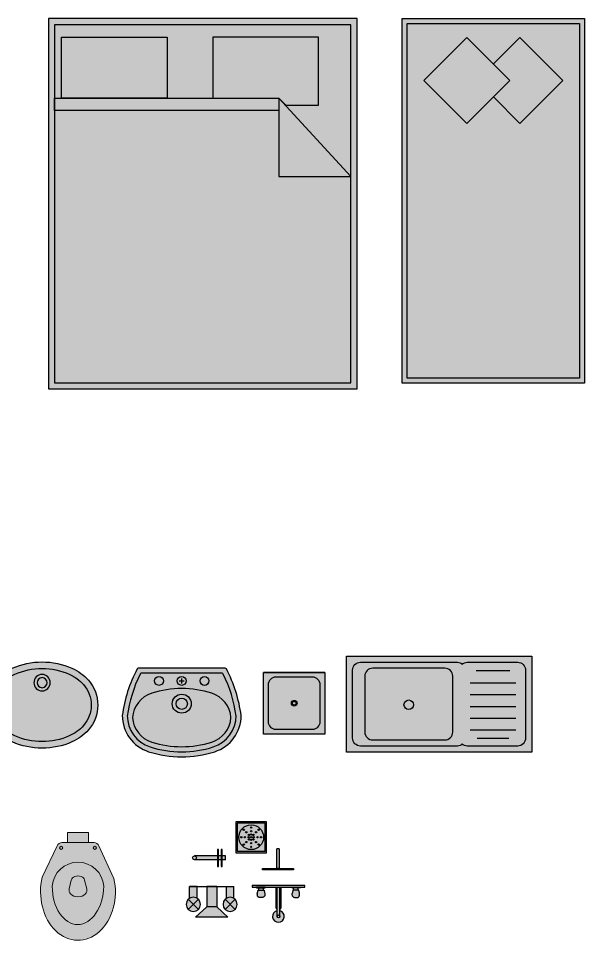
# Model space of a CAD drawing. Header units: millimetres. Extents: x -4992 to 6928, y 3109 to 11175.
# Drawn here: x 4133 to 6928, y 3204 to 7771 of the extents above; entities that cross this region are included whole.
import ezdxf

# ---------------------------------------------------------------- set-up
doc = ezdxf.new("R2010")
doc.units = ezdxf.units.MM
for name, color, linetype in [('Hth_Elv_Fix', 201, 'Continuous'), ('Hth_Elv_Furniture', 201, 'Continuous'), ('Int_Furniture', 205, 'Continuous'), ('Plu_Fix', 205, 'Continuous')]:
    doc.layers.add(name, color=color, linetype=linetype)

# ---------------------------------------------------------------- blocks, each defined once
blk = doc.blocks.new('Kitchen_Sink')
at = {"layer": 'Hth_Elv_Fix'}
h = blk.add_hatch(color=256, dxfattribs=at)
h.dxf.hatch_style = 1
h.paths.add_polyline_path([(25464.54613624588, 26.2010368606802), (25448.63459002182, 26.2010368606802), (25448.63459002182, 42.2010368606802), (25464.54613624588, 42.2010368606802)])
at = {"layer": 'Plu_Fix'}
for points in [[(25464.54613624588, 42.2010368606802), (25448.63459002182, 42.2010368606802)], [(25448.63459002182, 42.2010368606802), (25456.05385729444, 42.2010368606802)], [(25464.54613624588, 26.2010368606802), (25448.63459002182, 26.2010368606802), (25448.63459002182, 42.2010368606802), (25448.63459002182, 42.2010368606802), (25464.54613624588, 42.2010368606802), (25464.54613624588, 26.2010368606802), (25448.63459002182, 26.2010368606802)]]:
    blk.add_lwpolyline(points, dxfattribs=at)
blk.add_lwpolyline([(25456.05385729444, 40.95103686068077), (25451.84036313385, 40.95103686068077, 0.4142135623730951), (25449.84036313385, 38.95103686068066), (25449.84036313385, 29.45103686068092, 0.4142135623730951), (25451.84036313385, 27.4510368606808), (25461.34036313385, 27.4510368606808, 0.4142135623730951), (25463.34036313385, 29.45103686068092), (25463.34036313385, 38.95103686068066, 0.4142135623730951), (25461.34036313385, 40.95103686068077), (25456.05385729444, 40.95103686068077)], format="xyb", dxfattribs=at)
for radius in [0.731932159611006, 0.4819321596110058]:
    blk.add_circle((25456.59036313385, 34.2010368606802), radius, dxfattribs=at)
blk = doc.blocks.new('ptrap')
at = {"layer": 'Hth_Elv_Fix'}
h = blk.add_hatch(color=256, dxfattribs=at)
h.dxf.hatch_style = 1
h.paths.add_polyline_path([(-3.046607176660444, -3.064041787787716), (3.065434611136993, -3.062648964445629), (3.064041787794906, 3.049392823351809), (-3.048000000002531, 3.048000000009722)])
at = {"layer": 'Plu_Fix'}
for points in [[(-3.046607176660444, -3.064041787787716), (3.065434611136993, -3.062648964445629), (3.064041787794906, 3.049392823351809), (-3.048000000002531, 3.048000000009722)], [(-2.7660947084496, -2.783401443040134), (2.784794266389412, -2.782136496234813), (2.78352931958409, 2.768752478604199), (-2.767359655254921, 2.767487531798878)]]:
    blk.add_lwpolyline(points, close=True, dxfattribs=at)
for centre, radius in [((2.842170943040401e-14, -2.842170943040401e-14), 2.459781589641579), ((-5.684341886080801e-14, 1.901790167779779), 0.130813908854725), ((-1.969760480598779, -5.684341886080801e-14), 0.130813908854725), ((-1.969760480598779, -5.684341886080801e-14), 0.130813908854725), ((-1.46997219094186, 1.469972191036504), 0.130813908854725), ((-1.250271867320379, 0), 0.130813908854725), ((-1.250271867320379, 0), 0.130813908854725), ((-0.9715008988568741, 0.9715008988932823), 0.130813908854725), ((-0.514428486640071, 0), 0.130813908854725), ((-0.514428486640071, 0), 0.130813908854725), ((-0.4403209608863392, 0.4403209609517944), 0.130813908854725), ((-5.684341886080801e-14, 1.166716813386245), 0.130813908854725), ((0, 0.5133155130024534), 0.130813908854725), ((2.842170943040401e-14, -2.842170943040401e-14), 0.130813908854725), ((0.4403209610027545, 0.4403209609517376), 0.130813908854725), ((0.5144284867564579, -5.684341886080801e-14), 0.130813908854725), ((0.5144284867564579, -5.684341886080801e-14), 0.130813908854725), ((0.9715008989442424, 0.9715008988932823), 0.130813908854725), ((1.250271867407747, -2.842170943040401e-14), 0.130813908854725), ((1.250271867407747, -2.842170943040401e-14), 0.130813908854725), ((1.469972191029285, 1.469972191036504), 0.130813908854725), ((1.969760480715195, -5.684341886080801e-14), 0.130813908854725), ((1.969760480715195, -5.684341886080801e-14), 0.130813908854725), ((-1.469972190941917, -1.469972191036504), 0.130813908854725), ((-0.9715008988568457, -0.9715008988932254), 0.130813908854725), ((-0.4403209608863676, -0.4403209609518512), 0.130813908854725), ((2.842170943040401e-14, -0.5133155130024534), 0.130813908854725), ((8.526512829121202e-14, -1.166716813386302), 0.130813908854725), ((0, -1.901790167779865), 0.130813908854725), ((0.4403209610028114, -0.4403209609517944), 0.130813908854725), ((0.9715008989441571, -0.9715008988933391), 0.130813908854725), ((1.469972191029228, -1.469972191036561), 0.130813908854725)]:
    blk.add_circle(centre, radius, dxfattribs=at)
blk = doc.blocks.new('Double_Bed')
at = {"layer": 'Hth_Elv_Furniture'}
h = blk.add_hatch(color=256, dxfattribs=at)
h.dxf.hatch_style = 1
h.paths.add_polyline_path([(0, 1828.799999999999), (0, 0), (-1524.000000000007, 0), (-1524.000000000007, 1828.799999999999)])
at = {"layer": 'Int_Furniture'}
for points in [[(0, 1828.799999999999), (0, 0), (-1524.000000000007, 0), (-1524.000000000007, 1828.799999999999)], [(-30.4800000000032, 1798.319999999999), (-30.4800000000032, 30.47999999999956), (-1493.520000000004, 30.47999999999956), (-1493.520000000004, 1798.319999999999)], [(-586.3825636284164, 1435.299039692214), (-63.90078664752218, 1435.299039692214), (-63.89617778729007, 1735.906752645667), (-586.3779547681843, 1735.906752645667)], [(-1137.920255167905, 1048.984957782417), (-1493.520000000004, 1048.984957782417), (-1137.95518234773, 1435.216443660989)]]:
    blk.add_lwpolyline(points, close=True, dxfattribs=at)
for points in [[(-1137.955171376663, 1435.216443661015), (-1172.603065293966, 1400.674547914798), (-1333.103822212724, 1400.674547914798), (-1333.103822212724, 1735.906752645667), (-811.4855901782503, 1735.906752645667), (-811.467876835748, 1435.217514891741), (-1137.955171376663, 1435.216443661015)], [(-1137.955177900774, 1435.227928358073), (-1137.949676341617, 1374.269306770051), (-30.47724259107054, 1374.382319127908), (-30.48275740892859, 1435.342318878455), (-1137.955177900774, 1435.227928358073)]]:
    blk.add_lwpolyline(points, dxfattribs=at)
blk = doc.blocks.new('Single_bed')
at = {"layer": 'Hth_Elv_Furniture'}
h = blk.add_hatch(color=256, dxfattribs=at)
h.dxf.hatch_style = 1
h.paths.add_polyline_path([(-450, 0), (449.9999999999991, 0), (449.9999999999991, -1800), (-450, -1800)])
at = {"layer": 'Int_Furniture'}
for points in [[(-450, 0), (449.9999999999991, 0), (449.9999999999991, -1800), (-450, -1800)], [(-425, -25), (424.9999999999991, -25), (424.9999999999991, -1775), (-425, -1775)], [(-130.7234444529931, -93.37316477886634), (-342.8554788084475, -305.5051991343207), (-130.7234444529931, -517.6372334905027), (81.40858990318884, -305.5051991343207)]]:
    blk.add_lwpolyline(points, close=True, dxfattribs=at)
blk.add_lwpolyline([(-1.200533006340265e-10, -386.9137890376442), (130.7234444522874, -517.6372334905027), (342.8554788084539, -305.505199134328), (130.7234444522874, -93.37316477886634), (-1.200533006340265e-10, -224.0966092312738)], dxfattribs=at)
blk = doc.blocks.new('ewc')
at = {"layer": 'Hth_Elv_Fix'}
h = blk.add_hatch(color=256, dxfattribs=at)
h.dxf.hatch_style = 1
edge = h.paths.add_edge_path()
edge.add_ellipse((-9573.42779656389, 33046.67103006072), major_axis=(-239.4746052696428, 8.799999999999999e-14), ratio=0.7719543355752437, start_angle=-107.697769802346, end_angle=106.1252692419675)
edge.add_line((-9506.916512395612, 32869.0806984253), (-9346.123348075955, 32943.83004911173))
edge.add_arc((-9356.256184736541, 32967.40110665481), 25.65675607884381, -66.73787144644386, -2.022832777410797e-12)
edge.add_line((-9330.599428657697, 32967.40110665481), (-9330.599428657632, 32995.49405810496))
edge.add_line((-9330.599428657632, 32995.49405810496), (-9280.599428657632, 32995.49405810496))
edge.add_line((-9280.599428657632, 32995.49405810496), (-9280.599428657632, 33098.12108242032))
edge.add_line((-9280.599428657632, 33098.12108242032), (-9330.599428657686, 33098.12108242032))
edge.add_line((-9330.599428657686, 33098.12108242032), (-9330.599428657699, 33126.21403387051))
edge.add_arc((-9356.256184736541, 33126.21403387051), 25.65675607884367, 1.272221872585407e-14, 66.52028352479572)
edge.add_line((-9346.033907306102, 33149.7464408155), (-9500.628479484165, 33222.7855150926))
at = {"layer": 'Plu_Fix', "lineweight": 18}
for p, q in [((-9346.03390731936, 33149.74644082176), (-9500.628479484163, 33222.78551509258)), ((-9330.599428657632, 32967.40110665481), (-9330.599428657632, 33126.21403387051)), ((-9516.074588863628, 33079.56795198622), (-9558.800401460088, 33090.03176643069)), ((-9330.599428657632, 33098.12108242032), (-9280.599428657632, 33098.12108242032)), ((-9280.599428657632, 32995.49405810496), (-9280.599428657632, 33098.12108242032)), ((-9516.074588863628, 33013.774108135), (-9558.800401460088, 33003.31029369051)), ((-9330.599428657632, 32995.49405810496), (-9280.599428657632, 32995.49405810496)), ((-9346.123348088207, 32943.83004910604), (-9506.91651239562, 32869.0806984253))]:
    blk.add_line(p, q, dxfattribs=at)
for centre in [(-9356.256184736541, 33130.00498070969), (-9356.256184736541, 32963.33707941152)]:
    blk.add_circle(centre, 7.697026823653167, dxfattribs=at)
for centre, radius, start, end in [((-9554.588969345292, 33046.67430080098), 127.4275444230004, 274.0223402083267, 85.97765979167332), ((-9356.256184736541, 33126.21403387051), 25.65675607884389, 0, 66.52028356108485), ((-9546.775480069351, 33046.67103006065), 51.5155334550526, 134.5105549996723, 225.4894450003278), ((-9564.90353409422, 33065.11147541009), 25.65675607884389, 76.23877192057367, 134.5105549996723), ((-9522.17772149625, 33054.64766096562), 25.65675607884389, 17.96698884119628, 76.23877192057367), ((-9546.775480069351, 33046.67103006065), 51.5155334550526, 342.0330111588038, 17.96698884119628), ((-9522.17772149625, 33038.69439915559), 25.65675607884389, 283.7612280794263, 342.0330111588038), ((-9564.90353409422, 33028.23058471113), 25.65675607884389, 225.4894450003278, 283.7612280794263), ((-9356.256184736541, 32967.40110665481), 25.65675607884389, 293.2621285195868, 0)]:
    blk.add_arc(centre, radius, start, end, dxfattribs=at)
for centre, major_axis, ratio, start_param, end_param in [((-9573.42779656389, 33046.67103006072), (-239.4746052696428, 8.799999999999999e-14), 0.7719543355752437, 4.403504627073725, 8.135420675017384), ((-9545.267885103167, 33046.67103006072), (-189.7485050556829, 2.94197152351204), 0.6697824712848934, 4.724789680200832, 7.862349583987387)]:
    blk.add_ellipse(centre, major_axis=major_axis, ratio=ratio, start_param=start_param, end_param=end_param, dxfattribs=at)
blk = doc.blocks.new('Sink_Kitchen')
at = {"layer": 'Hth_Elv_Fix'}
h = blk.add_hatch(color=256, dxfattribs=at)
h.dxf.hatch_style = 1
h.paths.add_polyline_path([(11592.63658934183, 8277.535461144022), (10678.23658934184, 8277.535461144014), (10678.23658934184, 8751.025455931127), (11592.63658934183, 8751.025455931132)])
at = {"layer": 'Plu_Fix'}
for p, q in [((11318.41285255788, 8679.897743560852), (11485.0100250484, 8679.897743560852)), ((11289.28698460524, 8619.43550542054), (11514.13589300388, 8619.43550542054)), ((11289.28698460524, 8561.328938896086), (11514.13589300388, 8561.328938896086)), ((11289.28698460524, 8503.222372371632), (11514.13589300388, 8503.222372371632)), ((11289.28698460524, 8445.115805847177), (11514.13589300388, 8445.115805847177)), ((11289.28698460524, 8387.009239322722), (11514.13589300388, 8387.009239322722)), ((11322.80805733437, 8346.177597981214), (11480.6148202737, 8346.177597981214))]:
    blk.add_line(p, q, dxfattribs=at)
blk.add_lwpolyline([(11592.63658934183, 8277.535461144022), (10678.23658934184, 8277.535461144014), (10678.23658934184, 8751.025455931127), (11592.63658934183, 8751.025455931132)], close=True, dxfattribs=at)
for points in [[(11523.53688861005, 8307.3739682782), (11273.65751881043, 8307.373968278196, -0.2299289006590229), (11250.21014529215, 8318.7582839348, -0.2299289006590228), (11226.76277177388, 8307.3739682782), (10747.33629007362, 8307.373968278196, -0.414213562373095), (10708.07509647601, 8346.6351618758), (10708.07509647602, 8681.925755199341, -0.414213562373095), (10747.33629007362, 8721.186948796945), (11226.76277177388, 8721.186948796952, -0.2299289006590229), (11250.21014529215, 8709.802633140356, -0.2299289006590229), (11273.65751881043, 8721.186948796956), (11523.53688861005, 8721.186948796952)], [(11523.53688861005, 8721.186948796952, -0.414213562373095), (11562.79808220765, 8681.925755199349), (11562.79808220765, 8346.635161875805, -0.414213562373095), (11523.53688861005, 8307.3739682782)]]:
    blk.add_lwpolyline(points, format="xyb", dxfattribs=at)
at = {"layer": 'Plu_Fix', "elevation": -117.7835807928138}
blk.add_lwpolyline([(11163.76668349887, 8337.212475412376, 0.414213562373095), (11203.02787709647, 8376.473669009982), (11203.02787709648, 8652.087248065174, 0.414213562373095), (11163.76668349888, 8691.34844166278), (10807.79852821393, 8691.348441662765, 0.414213562373095), (10768.53733461633, 8652.087248065161), (10768.53733461631, 8376.473669009978, 0.414213562373095), (10807.79852821392, 8337.212475412372)], format="xyb", close=True, dxfattribs=at)
at = {"layer": 'Plu_Fix'}
blk.add_circle((10985.78260585639, 8511.008692404434, -117.7835807928138), 23.55671615856276, dxfattribs=at)
blk = doc.blocks.new('Bib cock')
at = {"layer": 'Hth_Elv_Fix'}
h = blk.add_hatch(color=256, dxfattribs=at)
h.dxf.hatch_style = 1
edge = h.paths.add_edge_path()
edge.add_line((70864.04647369804, 63327.88524747349), (70863.26252349214, 63327.88524747349))
edge.add_line((70863.26252349214, 63327.88524747349), (70863.26252349214, 63326.16209082014))
edge.add_line((70863.26252349214, 63326.16209082014), (70862.99195113155, 63326.16209082014))
edge.add_line((70862.99195113155, 63326.16209082014), (70862.99195113155, 63327.88524747348))
edge.add_line((70862.99195113155, 63327.88524747348), (70862.29621505486, 63327.88524747348))
edge.add_line((70862.29621505487, 63327.88524747348), (70862.29621505487, 63326.16209082014))
edge.add_line((70862.29621505486, 63326.16209082014), (70862.02564269427, 63326.16209082014))
edge.add_line((70862.02564269427, 63326.16209082014), (70862.02564269427, 63327.88524747348))
edge.add_line((70862.02564269427, 63327.88524747348), (70856.18177225096, 63327.88524747515))
edge.add_arc((70856.18177225097, 63328.38337515004), 0.4981276748749326, 179.9999470161712, 270.0000000001668, ccw=False)
edge.add_arc((70856.18177225097, 63328.38337515004), 0.4981276748749074, 90.00000000025318, 179.9999470161739, ccw=False)
edge.add_line((70856.18177225094, 63328.88150282656), (70862.02564269427, 63328.88150282659))
edge.add_line((70862.02564269427, 63328.88150282659), (70862.02564269427, 63330.52419931148))
edge.add_line((70862.02564269427, 63330.52419931148), (70862.29621505487, 63330.52419931148))
edge.add_line((70862.29621505487, 63330.52419931148), (70862.29621505487, 63328.88150282659))
edge.add_line((70862.29621505487, 63328.88150282659), (70862.99195113157, 63328.88150282659))
edge.add_line((70862.99195113155, 63328.8815028266), (70862.99195113155, 63330.52419931148))
edge.add_line((70862.99195113155, 63330.52419931148), (70863.26252349214, 63330.52419931148))
edge.add_line((70863.26252349214, 63330.52419931148), (70863.26252349214, 63328.8815028266))
edge.add_line((70863.26252349214, 63328.8815028266), (70864.04647369804, 63328.8815028266))
edge.add_line((70864.04647369804, 63328.8815028266), (70864.04647369804, 63327.88524747349))
at = {"layer": 'Plu_Fix'}
for p, q in [((70864.04647369804, 63328.8815028266), (70856.18177225094, 63328.88150282656)), ((70862.29621505487, 63330.52419931148), (70862.02564269427, 63330.52419931148)), ((70862.02564269427, 63330.52419931148), (70862.02564269427, 63326.16209082014)), ((70862.29621505486, 63326.16209082014), (70862.29621505487, 63330.52419931148)), ((70863.26252349214, 63330.52419931148), (70862.99195113155, 63330.52419931148)), ((70862.99195113155, 63330.52419931148), (70862.99195113155, 63326.16209082014)), ((70863.26252349214, 63326.16209082014), (70863.26252349214, 63330.52419931148)), ((70864.04647369804, 63327.88524747349), (70864.04647369804, 63328.8815028266)), ((70864.04647369804, 63327.88524747349), (70856.18177225096, 63327.88524747347)), ((70862.02564269427, 63326.16209082014), (70862.29621505486, 63326.16209082014)), ((70862.99195113155, 63326.16209082014), (70863.26252349214, 63326.16209082014))]:
    blk.add_line(p, q, dxfattribs=at)
blk.add_circle((70856.18177225097, 63328.38337515004), 0.4981276748749279, dxfattribs=at)
blk = doc.blocks.new('Wall_mixture')
at = {"layer": 'Hth_Elv_Fix'}
h = blk.add_hatch(color=256, dxfattribs=at)
h.dxf.hatch_style = 1
edge = h.paths.add_edge_path()
edge.add_arc((-3.414084761641902, 3.500000003875158), 1.349999999999951, 32.259300183538016, 89.99999996747738, ccw=False)
edge.add_line((-2.27246914855067, 4.220564915556423), (4.791491203803844e-09, 4.22056491297554))
edge.add_line((4.79150230603409e-09, 4.220564912975533), (3.155429441895745e-09, 2.77943508702082))
edge.add_line((3.155435024382314e-09, 2.779435087020829), (-2.272469150187374, 2.779435089600696))
edge.add_arc((-3.414084761641902, 3.50000000387513), 1.349999999999983, -90.0000000325241, -32.259300313683525, ccw=False)
edge.add_arc((-3.414084761641902, 3.50000000387513), 1.349999999999986, -270.0000000325233, -90.0000000325233, ccw=False)
h = blk.add_hatch(color=256, dxfattribs=at)
h.dxf.hatch_style = 1
h.paths.add_polyline_path([(-5.870514441946369, 3.074824950495156), (-5.870514441946426, -3.074824943355367), (-3.910665766586078, -0.9607532137331702), (2.000944098767832e-05, -0.9607532137331987), (2.000944095925661e-05, 0.9607532208731016), (-3.910665766586135, 0.9607532208731016)])
h = blk.add_hatch(color=256, dxfattribs=at)
h.dxf.hatch_style = 1
edge = h.paths.add_edge_path()
edge.add_arc((-3.414084765615371, -3.500000000001052), 1.349999999999951, 269.999999967476, 327.7406997514155)
edge.add_line((-2.272469153342172, -4.220564912978347), (-1.110223024625157e-14, -4.220564912977346))
edge.add_line((0, -4.220564912977352), (8.337555370095454e-15, -2.779435087022639))
edge.add_line((0, -2.779435087022648), (-2.272469153342809, -2.779435087022633))
edge.add_arc((-3.414084765615371, -3.500000000001023), 1.349999999999983, 392.2593002486369, 449.9999999674775)
edge.add_arc((-3.414084765615371, -3.500000000001023), 1.349999999999986, 449.9999999674767, 629.9999999674767)
at = {"layer": 'Plu_Fix'}
for p, q in [((-2.459490611014189, 2.545405845396999), (-4.368678920217519, 4.454594154601068)), ((-4.368678920217462, 2.545405845396857), (-2.459490611014274, 4.454594154601182)), ((-2.272469153342172, 4.220564912977352), (-8.526512829121202e-14, 4.220564912977352)), ((3.637978807091713e-12, -4.220564912977324), (-8.526512829121202e-14, 4.220564912977352)), ((-3.910665766586135, 0.9607532208731016), (-5.870514441946369, 3.074824950495156)), ((-5.870514441946369, 3.074824950495156), (-5.870514441946426, -3.074824943355367)), ((-2.272469153342172, 2.779435087021767), (-5.684341886080801e-14, 2.779435087022648)), ((2.000944095925661e-05, 0.9607532208731016), (-3.910665766586135, 0.9607532208731016)), ((-3.910665766586135, 0.9607532208731016), (-3.910665766586078, -0.9607532137331702)), ((2.000944095925661e-05, 0.9607532173022264), (2.000944095925661e-05, -0.9607532173040738)), ((-3.910665766586078, -0.9607532137331702), (-5.870514441946426, -3.074824943355367)), ((2.000944098767832e-05, -0.9607532137331987), (-3.910665766586078, -0.9607532137331702)), ((-2.459490611014246, -4.454594154603114), (-4.368678920217548, -2.545405845398932)), ((-4.368678920217462, -4.454594154603114), (-2.459490611014189, -2.545405845398903)), ((-2.272469153342257, -2.77943508702262), (0, -2.779435087022648)), ((0, -2.779435087022648), (0, -4.220564912977352)), ((-2.272469153342172, -4.220564912978347), (0, -4.220564912977352))]:
    blk.add_line(p, q, dxfattribs=at)
for centre in [(-3.414084765615371, 3.499999999998977), (-3.414084765615371, -3.500000000001023)]:
    blk.add_circle(centre, 1.349999999999999, dxfattribs=at)
blk = doc.blocks.new('Tap')
at = {"layer": 'Hth_Elv_Fix'}
h = blk.add_hatch(color=256, dxfattribs=at)
h.dxf.hatch_style = 1
edge = h.paths.add_edge_path()
edge.add_line((-0.2903962011626504, -4.78046690780829), (-0.2903962011626504, -4.989892269662649))
edge.add_arc((6.532451260454764e-05, -6.114844921316887), 1.161846102701024, 104.4775121859303, 435.5224878140697)
edge.add_line((0.2905268501878595, -4.989892269662647), (0.2905268501878595, -4.780733080815077))
edge.add_arc((0.0002141197187484067, -4.455854197541441), 0.435692288512844, 311.7840679361757, 360.0026162056265)
edge.add_line((0.4359064077773951, -4.455834303220655), (0.4357224103675044, -0.3056144078117855))
edge.add_line((0.4357224103674753, -0.3056144078117882), (2.614153731073056, -0.3056144078117882))
edge.add_line((2.614153731073088, -0.3056144078117882), (2.614153731073088, -0.4798913232165155))
edge.add_line((2.614153731073088, -0.4798913232165205), (2.978490046440781, -0.4798913232165205))
edge.add_line((2.978490046440754, -0.4798913232165205), (2.978490046440754, -0.8883078701850027))
edge.add_line((2.978490046440754, -0.8883078701850025), (2.8626841063457, -0.8883078701934504))
edge.add_spline(control_points=[(2.862684106345739, -0.8883078701934437), (2.866552767655548, -0.9278660785221291), (2.868382060206784, -1.00670345953742), (2.799334047249317, -1.170911283138736), (2.759954021736291, -1.401645716742365), (2.672420250477558, -1.622351825438784), (2.67862874350601, -1.829883316561904), (2.691291308778489, -1.980366972101081), (2.771545687278774, -2.144923233004988), (2.902461015406061, -2.252231643182085), (3.075685399203223, -2.359328967950972), (3.279682476797745, -2.370880900230986), (3.473522891962887, -2.367389855444884), (3.63189086699731, -2.370149325784553), (3.755244339771934, -2.385289340762171), (3.840548565168149, -2.34827890777575), (3.912228200115862, -2.34615168809492), (3.970590503513563, -2.298722324618495), (4.027742727575969, -2.254487128732876), (4.088802783209019, -2.18155269603588), (4.117560761987249, -2.102922135075346), (4.143522165090928, -2.01118670713899), (4.172819949997063, -1.92985310295083), (4.179315339249456, -1.828838868238478), (4.193551788318814, -1.727163689530414), (4.193419726600951, -1.625666545117639), (4.180972977449244, -1.526462347687641), (4.161610208705213, -1.44337456550474), (4.138469561173451, -1.360245516058342), (4.107878786387118, -1.27739255494302), (4.098404945557888, -1.196409831833051), (4.070784489655466, -1.118823240285792), (4.058916241845509, -1.036371854569438), (4.022817825267111, -0.9592465722422219), (4.019659192588108, -0.906694238296069), (4.019820765616146, -0.8883078701850025)], knot_values=[0.2397772082306688, 0.2397772082306688, 0.2397772082306688, 0.2397772082306688, 0.3077339236524863, 0.3766626793126322, 0.5403097557766948, 0.712640968840967, 0.775347073990085, 0.8961153368247016, 0.9695154615364197, 1.083532826139127, 1.182321837437948, 1.314742622109352, 1.425068185360893, 1.517560690526213, 1.589112510216498, 1.632540960940139, 1.675238036256988, 1.707498040987081, 1.758304785767023, 1.80072030002092, 1.868927230788995, 1.900099644679299, 1.965305460094159, 2.016407304730253, 2.073448171558109, 2.142104877158113, 2.190264530857338, 2.245312308584197, 2.288767104830502, 2.3388289042772, 2.396800569655678, 2.427969192761973, 2.480103436601337, 2.539587898302388, 2.571130578737679, 2.571130578737679, 2.571130578737679, 2.571130578737679], degree=3, periodic=0)
edge.add_line((4.019820765616089, -0.8883078701850025), (3.904014825521072, -0.8883078701850025))
edge.add_line((3.904014825521074, -0.8883078701850025), (3.904014825521074, -0.4798913232165202))
edge.add_line((3.904014825521074, -0.4798913232165205), (4.356922885124613, -0.4798913232165205))
edge.add_line((4.356922885124618, -0.4798913232165205), (4.356922885124618, -0.3056144078117932))
edge.add_line((4.356922885124618, -0.3056144078117882), (5.228307462154604, -0.3056144078117882))
edge.add_line((5.228307462154589, -0.3056144078117882), (5.228307462154589, 1.337818744673314e-14))
edge.add_line((5.228307462154589, 0), (-5.228307462154596, 0))
edge.add_line((-5.228307462154589, 0), (-5.228307462154589, -0.3056144078118015))
edge.add_line((-5.228307462154589, -0.3056144078117882), (-4.356922885128836, -0.3056144078117882))
edge.add_line((-4.356922885128824, -0.3056144078117882), (-4.356922885128824, -0.4798913232165155))
edge.add_line((-4.356922885128824, -0.4798913232165205), (-3.904014825529519, -0.4798913232165205))
edge.add_line((-3.904014825529515, -0.4798913232165205), (-3.904014825529515, -0.8883078701850027))
edge.add_line((-3.904014825529515, -0.8883078701850025), (-4.019820765620335, -0.8883078701850025))
edge.add_spline(control_points=[(-4.019820765620352, -0.8883078701850025), (-4.019659192596549, -0.906694238296069), (-4.022817825271289, -0.9592465722422219), (-4.058916241849744, -1.036371854569438), (-4.070784489659644, -1.118823240285792), (-4.098404945562095, -1.196409831833051), (-4.10787878639556, -1.27739255494302), (-4.138469561177629, -1.360245516058342), (-4.161610208709391, -1.44337456550474), (-4.180972977453479, -1.526462347687641), (-4.193419726605129, -1.625666545117639), (-4.19355178832302, -1.727163689530414), (-4.179315339249456, -1.828838868238478), (-4.172819950001269, -1.92985310295083), (-4.143522165095163, -2.01118670713899), (-4.117560761991484, -2.102922135075346), (-4.08880278321746, -2.18155269603588), (-4.027742727580176, -2.254487128732876), (-3.970590503517741, -2.298722324618495), (-3.912228200115806, -2.34615168809492), (-3.84054856516812, -2.34827890777575), (-3.755244339780404, -2.385289340762171), (-3.631890867001488, -2.370149325784553), (-3.473522891962887, -2.367389855444884), (-3.27968247680198, -2.370880900230986), (-3.07568539920743, -2.359328967950972), (-2.902461015410267, -2.252231643182085), (-2.77154568728298, -2.144923233004988), (-2.691291308782667, -1.980366972101081), (-2.678628743510245, -1.829883316561904), (-2.67242025048597, -1.622351825438784), (-2.759954021740441, -1.401645716742365), (-2.799334047253524, -1.170911283138736), (-2.868382060211019, -1.00670345953742), (-2.866552767659755, -0.9278660785221291), (-2.862684106349889, -0.8883078701934437)], knot_values=[0.2397772082306688, 0.2397772082306688, 0.2397772082306688, 0.2397772082306688, 0.27131988866596, 0.3308043503670111, 0.382938594206375, 0.4141072173126696, 0.4720788826911479, 0.522140682137846, 0.565595478384151, 0.62064325611101, 0.668802909810235, 0.7374596154102391, 0.794500482238095, 0.8456023268741888, 0.910808142289049, 0.9419805561793531, 1.010187486947428, 1.052603001201325, 1.103409745981267, 1.13566975071136, 1.178366826028209, 1.22179527675185, 1.293347096442135, 1.385839601607455, 1.496165164858996, 1.6285859495304, 1.727374960829221, 1.841392325431928, 1.914792450143647, 2.035560712978263, 2.098266818127381, 2.270598031191653, 2.434245107655716, 2.503173863315862, 2.571130578737679, 2.571130578737679, 2.571130578737679, 2.571130578737679], degree=3, periodic=0)
edge.add_line((-2.862684106349462, -0.8883078701850025), (-2.978490046444954, -0.8883078701850025))
edge.add_line((-2.978490046444932, -0.8883078701850025), (-2.978490046444932, -0.4798913232165202))
edge.add_line((-2.978490046444932, -0.4798913232165205), (-2.614153731077276, -0.4798913232165205))
edge.add_line((-2.614153731077295, -0.4798913232165205), (-2.614153731077295, -0.3056144078117932))
edge.add_line((-2.614153731077295, -0.3056144078117882), (-0.4356656359749356, -0.3056144078117882))
edge.add_line((-0.4356656359749422, -0.3056144078117882), (-0.4354760684380937, -4.457207051367554))
edge.add_arc((0.0002141197187484067, -4.455854197541413), 0.4356922885128922, 180.1779075304671, 228.1634273859456)
at = {"layer": 'Plu_Fix'}
for p, q in [((-2.614153731077295, -0.3056144078117882), (-4.356922885128824, -0.3056144078117882)), ((-4.356922885128824, -0.3056144078117882), (-4.356922885128824, -0.4798913232165205)), ((-4.356922885128824, -0.4798913232165205), (-2.614153731077295, -0.4798913232165205)), ((-4.019820765620352, -0.8883078701850025), (-2.862684106354124, -0.8883078701850025)), ((-3.904014825529515, -0.8883078701850025), (-3.904014825529515, -0.4798913232165205)), ((-2.978490046444932, -0.8883078701850025), (-2.978490046444932, -0.4798913232165205)), ((-2.614153731077295, -0.4798913232165205), (-2.614153731077295, -0.3056144078117882)), ((-0.4354761296812057, -4.455865806058654), (-0.4356656347158605, -0.3056419819946825)), ((-0.2903962011626504, -6.114844921316887), (-0.2903962011626504, -0.3056144078117882)), ((0.2905268501878595, -6.114844921316887), (0.2905268501878595, -0.3056144078117882)), ((0.4357224103674753, -0.3056144078117882), (0.4359119154063364, -4.455838231877891)), ((2.614153731073088, -0.4798913232165205), (2.614153731073088, -0.3056144078117882)), ((2.614153731073088, -0.3056144078117882), (4.356922885124618, -0.3056144078117882)), ((4.356922885124618, -0.4798913232165205), (2.614153731073088, -0.4798913232165205)), ((4.019820765616146, -0.8883078701850025), (2.862684106345739, -0.8883078701850025)), ((2.978490046440754, -0.8883078701850025), (2.978490046440754, -0.4798913232165205)), ((3.904014825521074, -0.8883078701850025), (3.904014825521074, -0.4798913232165205)), ((4.356922885124618, -0.3056144078117882), (4.356922885124618, -0.4798913232165205))]:
    blk.add_line(p, q, dxfattribs=at)
blk.add_lwpolyline([(-0.435665635975397, -0.3056144078117882), (5.228307462154589, -0.3056144078117882), (5.228307462154589, 0), (-5.228307462154589, 0), (-5.228307462154589, -0.3056144078117882), (-0.4356656355273572, -0.3056144078117882)], dxfattribs=at)
blk.add_circle((6.532451260454764e-05, -6.114844921316887), 0.290461525675255, dxfattribs=at)
for centre, radius, start, end in [((6.532451260454764e-05, -6.114844921316887), 1.161846102701018, 104.4775121859405, 75.52248781405949), ((0.0002141197187484067, -4.455854197541413), 0.4356922885128828, 180.00168139484, 228.1634273853653), ((0.0002141197187484067, -4.455854197541413), 0.4356922885128828, 311.7840679356703, 0.001681394758877216)]:
    blk.add_arc(centre, radius, start, end, dxfattribs=at)
for points in [[(-2.862684106349889, -0.8883078701934437), (-2.866552767659755, -0.9278660785221291), (-2.868382060211019, -1.00670345953742), (-2.799334047253524, -1.170911283138736), (-2.759954021740441, -1.401645716742365), (-2.67242025048597, -1.622351825438784), (-2.678628743510245, -1.829883316561904), (-2.691291308782667, -1.980366972101081), (-2.77154568728298, -2.144923233004988), (-2.902461015410267, -2.252231643182085), (-3.07568539920743, -2.359328967950972), (-3.27968247680198, -2.370880900230986), (-3.473522891962887, -2.367389855444884), (-3.631890867001488, -2.370149325784553), (-3.755244339780404, -2.385289340762171), (-3.84054856516812, -2.34827890777575), (-3.912228200115806, -2.34615168809492), (-3.970590503517741, -2.298722324618495), (-4.027742727580176, -2.254487128732876), (-4.08880278321746, -2.18155269603588), (-4.117560761991484, -2.102922135075346), (-4.143522165095163, -2.01118670713899), (-4.172819950001269, -1.92985310295083), (-4.179315339249456, -1.828838868238478), (-4.19355178832302, -1.727163689530414), (-4.193419726605129, -1.625666545117639), (-4.180972977453479, -1.526462347687641), (-4.161610208709391, -1.44337456550474), (-4.138469561177629, -1.360245516058342), (-4.10787878639556, -1.27739255494302), (-4.098404945562095, -1.196409831833051), (-4.070784489659644, -1.118823240285792), (-4.058916241849744, -1.036371854569438), (-4.022817825271289, -0.9592465722422219), (-4.019659192596549, -0.906694238296069), (-4.019820765620352, -0.8883078701850025)], [(2.862684106345739, -0.8883078701934437), (2.866552767655548, -0.9278660785221291), (2.868382060206784, -1.00670345953742), (2.799334047249317, -1.170911283138736), (2.759954021736291, -1.401645716742365), (2.672420250477558, -1.622351825438784), (2.67862874350601, -1.829883316561904), (2.691291308778489, -1.980366972101081), (2.771545687278774, -2.144923233004988), (2.902461015406061, -2.252231643182085), (3.075685399203223, -2.359328967950972), (3.279682476797745, -2.370880900230986), (3.473522891962887, -2.367389855444884), (3.63189086699731, -2.370149325784553), (3.755244339771934, -2.385289340762171), (3.840548565168149, -2.34827890777575), (3.912228200115862, -2.34615168809492), (3.970590503513563, -2.298722324618495), (4.027742727575969, -2.254487128732876), (4.088802783209019, -2.18155269603588), (4.117560761987249, -2.102922135075346), (4.143522165090928, -2.01118670713899), (4.172819949997063, -1.92985310295083), (4.179315339249456, -1.828838868238478), (4.193551788318814, -1.727163689530414), (4.193419726600951, -1.625666545117639), (4.180972977449244, -1.526462347687641), (4.161610208705213, -1.44337456550474), (4.138469561173451, -1.360245516058342), (4.107878786387118, -1.27739255494302), (4.098404945557888, -1.196409831833051), (4.070784489655466, -1.118823240285792), (4.058916241845509, -1.036371854569438), (4.022817825267111, -0.9592465722422219), (4.019659192588108, -0.906694238296069), (4.019820765616146, -0.8883078701850025)]]:
    blk.add_open_spline(points, degree=3, knots=[0.2397772082306688, 0.2397772082306688, 0.2397772082306688, 0.2397772082306688, 0.3077339236524863, 0.3766626793126322, 0.5403097557766948, 0.712640968840967, 0.775347073990085, 0.8961153368247016, 0.9695154615364197, 1.083532826139127, 1.182321837437948, 1.314742622109352, 1.425068185360893, 1.517560690526213, 1.589112510216498, 1.632540960940139, 1.675238036256988, 1.707498040987081, 1.758304785767023, 1.80072030002092, 1.868927230788995, 1.900099644679299, 1.965305460094159, 2.016407304730253, 2.073448171558109, 2.142104877158113, 2.190264530857338, 2.245312308584197, 2.288767104830502, 2.3388289042772, 2.396800569655678, 2.427969192761973, 2.480103436601337, 2.539587898302388, 2.571130578737679, 2.571130578737679, 2.571130578737679, 2.571130578737679], dxfattribs=at)
blk = doc.blocks.new('shower')
at = {"layer": 'Hth_Elv_Fix'}
h = blk.add_hatch(color=256, dxfattribs=at)
h.dxf.hatch_style = 1
h.paths.add_polyline_path([(14966.56044259219, 8823.762885616525), (15036.4104425922, 8823.762885616525), (15036.4104425922, 8817.412885616533), (14884.0104425922, 8817.412885616533), (14884.0104425922, 8823.762885616525), (14953.86044259221, 8823.762885616525), (14953.86044259221, 8920.048985967369), (14966.56044259219, 8920.048985967369)])
at = {"layer": 'Plu_Fix'}
blk.add_line((14966.56044259219, 8920.048985967369), (14953.86044259221, 8920.048985967369), dxfattribs=at)
blk.add_lwpolyline([(14966.56044259219, 8920.048985967369), (14966.56044259219, 8823.762885616525), (14953.86044259221, 8823.762885616525), (14953.86044259221, 8920.048985967369)], dxfattribs=at)
blk.add_lwpolyline([(14884.0104425922, 8823.762885616525), (15036.4104425922, 8823.762885616525), (15036.4104425922, 8817.412885616533), (14884.0104425922, 8817.412885616533)], close=True, dxfattribs=at)
blk = doc.blocks.new('Basin_01')
at = {"layer": 'Hth_Elv_Fix'}
h = blk.add_hatch(color=256, dxfattribs=at)
h.dxf.hatch_style = 1
edge = h.paths.add_edge_path()
edge.add_arc((148.0079235740212, 226.2574954016728), 0.1720000000000003, 138.8043897142096, 179.9999999999725, ccw=False)
edge.add_arc((148.0410320503962, 226.2285156019474), 0.216000000000001, 113.72523315554929, 138.804389714235, ccw=False)
edge.add_arc((148.0909235740212, 226.1149954016728), 0.3399999999999996, 89.99999999999392, 113.7252331555409, ccw=False)
edge.add_arc((148.090923574021, 226.1149954016728), 0.3400000000000007, 66.27476684441751, 89.99999999997141, ccw=False)
edge.add_arc((148.1408150976461, 226.2285156019473), 0.215999999999999, 41.195610285772204, 66.27476684444082, ccw=False)
edge.add_arc((148.1739235740211, 226.2574954016728), 0.172, -6.30961949354969e-12, 41.19561028576982, ccw=False)
edge.add_arc((148.1739235740211, 226.2574954016728), 0.1720000000000003, -41.195610285772375, -8.071765478234738e-12, ccw=False)
edge.add_arc((148.1408150976461, 226.2864752013982), 0.2159999999999996, -66.27476684444548, -41.19561028576851, ccw=False)
edge.add_arc((148.0909235740212, 226.3999954016728), 0.34, -90.00000000000608, -66.27476684444758, ccw=False)
edge.add_arc((148.0909235740212, 226.3999954016728), 0.3400000000000002, -113.72523315554622, -90.00000000001239, ccw=False)
edge.add_arc((148.0410320503963, 226.2864752013982), 0.2159999999999995, -138.80438971434899, -113.72523315555839, ccw=False)
edge.add_arc((148.0079235740212, 226.2574954016728), 0.1719999999999995, -180.00000000000625, -138.80438971433279, ccw=False)
at = {"layer": 'Plu_Fix'}
blk.add_lwpolyline([(147.9541242322224, 226.0887303376463, 0.1038922490835276), (148.0909235740211, 226.0599954016728, 0.1038922490835454), (148.2277229159861, 226.0887303377193, 0.109867349340051), (148.3033476180324, 226.1442107300187, 0.1817110138197199), (148.3459235740211, 226.2574954016727, 0.1817110138196963), (148.3033476180325, 226.3707800733267, 0.1098673493400643), (148.2277229158199, 226.4262604656993, 0.1038922490835276), (148.0909235740212, 226.4549954016728, 0.1038922490835454), (147.9541242320562, 226.4262604656262, 0.109867349340051), (147.8784995300099, 226.3707800733269, 0.1817110138197198), (147.8359235740212, 226.2574954016729, 0.1817110138196964), (147.8784995300099, 226.1442107300188, 0.1098673493400643), (147.9541242320562, 226.0887303377194)], format="xyb", dxfattribs=at)
blk.add_lwpolyline([(147.9010734911747, 226.3510211189686, 0.1817110138197198), (147.8659235740212, 226.2574954016729, 0.1817110138196964), (147.9010734911746, 226.163969684377, 0.1098673493400643), (147.9661947623811, 226.1161949021192, 0.1038922490835276), (148.0909235740211, 226.0899954016728, 0.1038922490835454), (148.2156523856612, 226.1161949021192, 0.109867349340051), (148.2807736568677, 226.163969684377, 0.1817110138197199), (148.3159235740211, 226.2574954016727, 0.1817110138196963), (148.2807736568677, 226.3510211189685, 0.1098673493400643), (148.2156523856612, 226.3987959012263, 0.1038922490835276), (148.0909235740212, 226.4249954016728, 0.1038922490835454), (147.9661947623811, 226.3987959012264, 0.109867349340051)], format="xyb", close=True, dxfattribs=at)
for radius in [0.0375, 0.023]:
    blk.add_circle((148.0909235740213, 226.3599954016728), radius, dxfattribs=at)
blk = doc.blocks.new('Basin_02')
at = {"layer": 'Hth_Elv_Fix'}
h = blk.add_hatch(color=256, dxfattribs=at)
h.dxf.hatch_style = 1
edge = h.paths.add_edge_path()
edge.add_line((-1492.238289347824, 3438.489303689559), (-1492.440165310061, 0.1541087867371971))
edge.add_arc((-1442.458628267927, 0.1511742111615604), 49.98153712828388, 179.9966359819065, 242.4116252521179)
edge.add_arc((1127.474377902414, 4918.409880586179), 5599.199892810228, 242.4116252466827, 262.2708045352225)
edge.add_arc((374.5196923115545, 869.5259641442681), 1499.446113905474, 269.9966359762994, 342.2894010236402)
edge.add_arc((-2286.688655336464, 1719.368345104507), 4293.057028486757, 342.289401023838, 359.9966359764972)
edge.add_arc((-2286.688655337781, 1719.368345105511), 4293.057028488074, 359.9966359764838, 377.7038709291431)
edge.add_arc((374.6194680437729, 2568.89822363964), 1499.446113901209, 377.7038709290906, 449.9966359764312)
edge.add_arc((1127.098701903786, -1480.074081803163), 5599.199892835669, 97.72246741787154, 117.5816467064114)
edge.add_arc((-1442.256752306417, 3438.486369106038), 49.98153712755762, 117.5816467026431, 179.9966359727983)
at = {"layer": 'Plu_Fix'}
for p, q in [((-1292.319342031118, 3315.833121810218), (-1292.506816274461, 122.786814030369)), ((-892.5607828004031, 1719.286491278668), (-1092.486930976596, 1719.298229601343)), ((-992.5297260498373, 1619.329286348184), (-992.5179877271621, 1819.255434524377))]:
    blk.add_line(p, q, dxfattribs=at)
blk.add_lwpolyline([(-1492.238289347824, 3438.489303689559), (-1492.440165310061, 0.1541087867371971, 0.2792755196093276), (-1465.605888604161, -44.14734035346919, 0.08686954732706988), (374.4316548975439, -629.9201471767228, 0.3263325736507461), (1802.899891694102, 413.3805328198869, 0.07741649449334656), (2006.368365750674, 1719.116285618504, 0.07741649449334656), (1803.053221170816, 3024.875922020634, 0.3263325736507461), (374.7075054543311, 4068.344334956368, 0.08686954732706988), (-1465.398810661372, 3482.787601467331, 0.2792755196090299)], format="xyb", close=True, dxfattribs=at)
for centre, radius in [((-992.4710344439118, 2618.96002722915), 174.9353799554155), ((-992.5238568884997, 1719.292360443731), 174.9353799554155), ((-92.85619009563015, 1719.239537995418), 374.8615284758903), ((-92.85619009563015, 1719.239537995418), 224.9169170855342), ((-992.576679336813, 819.6246936434109), 174.9353799554155)]:
    blk.add_circle(centre, radius, dxfattribs=at)
for centre, radius, start, end in [((1127.098701876614, -1480.074081767241), 5399.273744276446, 97.72246741772886, 116.291866784016), ((539.3617424601944, 2568.888551075121), 1099.593816862611, 94.29271661249429, 162.2894010238102), ((374.6194680454464, 2568.898223634918), 1299.519965383086, 17.70387092911477, 89.99663597646526), ((374.6194680454464, 2568.898223634918), 1099.593816862611, 17.70387092911477, 85.70055534044836), ((-1242.337804990795, 3315.830187227686), 49.98153713011871, 116.2918667830838, 179.9966359764392), ((-2286.688655349401, 1719.368345107992), 4093.130879977221, 359.9966359764392, 17.70387092911477), ((3200.570090119752, 1719.046170111855), 3893.204731456747, 162.2894010238102, 179.9966359764392), ((-2286.688655349401, 1719.368345107992), 3893.204731456747, 359.9966359764392, 17.70387092911477), ((3200.570090119752, 1719.046170111855), 3893.204731456747, 179.9966359764392, 197.7038709291148), ((-2286.688655349401, 1719.368345107992), 3893.204731456747, 342.2894010238102, 359.9966359764392), ((-2286.688655349401, 1719.368345107992), 4093.130879977221, 342.2894010238102, 359.9966359764392), ((539.2619667323561, 869.5162915849287), 1099.593816862611, 197.7038709291148, 265.7005553404484), ((374.5196923138828, 869.5259641447265), 1299.519965383086, 269.9966359764653, 342.2894010238102), ((374.5196923138828, 869.5259641447265), 1099.593816862611, 274.2927166124942, 342.2894010238102), ((-1242.525279230413, 122.7838794478375), 49.98153713011871, 179.9966359764392, 243.7014051698421), ((1127.474377901315, 4918.409880574902), 5399.273744276446, 243.70140516891, 262.2708045351883)]:
    blk.add_arc(centre, radius, start, end, dxfattribs=at)

msp = doc.modelspace()

# ---------------------------------------------------------------- block references
at = {"xscale": 0.125, "yscale": 0.125, "zscale": 0.125, "rotation": 270}
msp.add_blockref('Basin_02', (4724.053296578567, 4376.377431084577), dxfattribs=at)
at = {"layer": 'Int_Furniture', "xscale": -1}
msp.add_blockref('Double_Bed', (4280.751095534704, 5941.717766922337), dxfattribs=at)
at = {"layer": 'Int_Furniture', "extrusion": (0, 0, -1), "xscale": -1, "zscale": -1}
msp.add_blockref('Single_bed', (-6477.82509302898, 7770.517766922336), dxfattribs=at)
at = {"layer": 'Plu_Fix'}
for name, p in [('Sink_Kitchen', (-4925.711726514084, -4128.271381973227)), ('shower', (-9546.014605349803, -5248.84023576272))]:
    msp.add_blockref(name, p, dxfattribs=at)
for name, p, xscale, yscale, zscale in [('Basin_01', (163955.30795071, -239621.9807147719), -1078.43137254952, 1078.43137254952, 1078.43137254952), ('Kitchen_Sink', (-479453.6565668339, 3738.80115771955), 19.04999999999995, 19.04999999999995, 19.04999999999995), ('Tap', (5416.73298502637, 3490.429719676848), 24.9229463344667, 24.9229463344667, 24.9229463344667)]:
    msp.add_blockref(name, p, dxfattribs=dict(at, xscale=xscale, yscale=yscale, zscale=zscale))
for name, p, xscale, yscale, zscale, rotation in [('ptrap', (5281.895918997981, 3728.885960634147), 24.93438384979425, 24.93438384979425, 24.93438384979425, 359.9869433324415), ('Bib cock', (-1368024.20714242, -1223530.543979737), 19.37766722729799, 19.37766722729799, 19.37766722729799, 5.298382877721986e-05), ('Wall_mixture', (5087.116787632396, 3486.105416964696), -25.96015767593255, 25.96015767593255, 25.96015767593255, 269.9999999674767)]:
    msp.add_blockref(name, p, dxfattribs=dict(at, xscale=xscale, yscale=yscale, zscale=zscale, rotation=rotation))
at = {"layer": 'Plu_Fix', "rotation": 90}
msp.add_blockref('ewc', (37473.4246330667, 13032.78155759709), dxfattribs=at)

doc.saveas('drawing.dxf')
